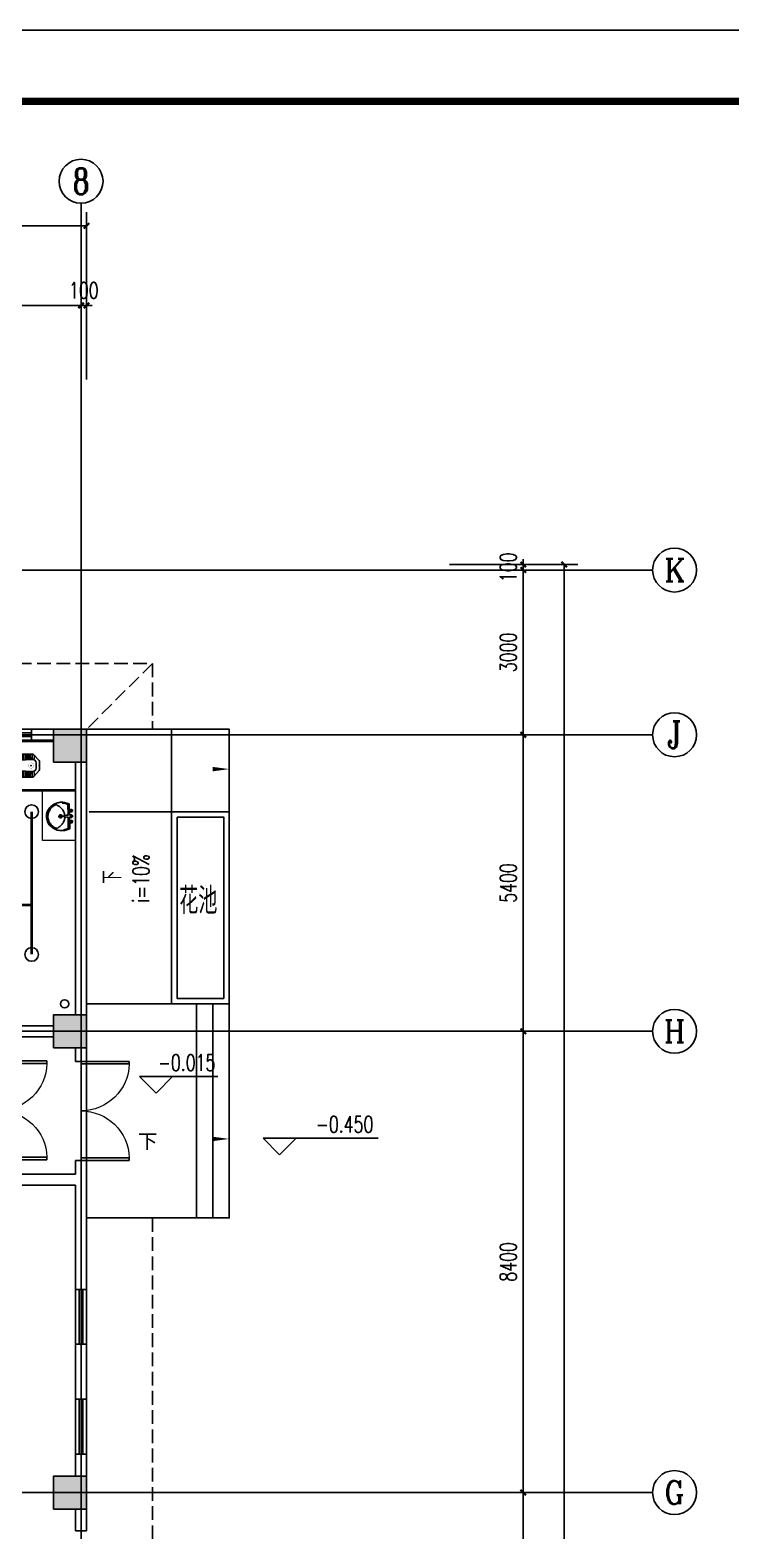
# Model space of a CAD drawing. Extents: x 817814 to 953178, y -139555 to 106956.
# Drawn here: x 915563 to 928333, y -89671 to -62335 of the extents above; entities that cross this region are included whole.
import ezdxf
from ezdxf.enums import TextEntityAlignment as Align

# ---------------------------------------------------------------- set-up
doc = ezdxf.new("R2010")
doc.units = 0
doc.header["$LTSCALE"] = 1000
doc.header["$MEASUREMENT"] = 0
doc.linetypes.add('__DASH', pattern=[0.35, 0.25, -0.1])
doc.layers.add('15101', color=5, linetype='Continuous', lineweight=18)
doc.layers.add('E3-家具', color=8, linetype='Continuous', lineweight=5)
for name, color, linetype in [('A-ANNO-IDEN', 3, 'Continuous'), ('A-ANNO-TXT', 7, 'Continuous'), ('A-Roof-Drng', 8, 'Continuous'), ('AXIS', 3, 'Continuous'), ('AXIS_TEXT', 7, 'Continuous'), ('BTTK', 7, 'Continuous'), ('COLUMN', 2, 'Continuous'), ('DIM_ELEV', 3, 'Continuous'), ('DIM_SYMB', 3, 'Continuous'), ('DOTE', 8, 'Continuous'), ('E2-楼梯、坡道', 5, 'Continuous'), ('HJ(环境-单体)', 135, 'Continuous'), ('P-SPRN-NAZL', 3, 'Continuous'), ('P-SPRN-PIPE', 6, 'Continuous'), ('PUB_DIM', 3, 'Continuous'), ('PUB_HATCH', 8, 'Continuous'), ('PUB_TEXT', 7, 'Continuous'), ('PUB_TITLE', 4, 'Continuous'), ('WALL', 2, 'Continuous'), ('WINDOW', 4, 'Continuous'), ('家具', 8, 'Continuous'), ('散水', 151, '__DASH')]:
    doc.layers.add(name, color=color, linetype=linetype)
doc.layers.add('建筑底图', color=6, linetype='Continuous', plot=False)
doc.styles.add('_TCH_AXIS', font='COMPLEX', dxfattribs={"bigfont": 'GBCBIG'})
doc.styles.add('_TCH_DIM', font='SIMPLEX', dxfattribs={"bigfont": 'GBCBIG'})
doc.styles.add('_TCH_DIM_T3', font='SIMPLEX', dxfattribs={"width": 0.705882, "bigfont": 'GBCBIG'})
doc.styles.add('COMPLEX', font='COMPLEX')
doc.styles.add('HZ(TK)', font='geniso.shx', dxfattribs={"width": 0.9, "bigfont": 'hztxt.shx'})
doc.styles.get("Standard").update_dxf_attribs({"font": 'GBENOR', "bigfont": 'GBCBIG'})
doc.styles.add('黑体', font='')
doc.styles.get('黑体').set_extended_font_data('SimHei')
doc.dimstyles.new('_TCH_ARCH&&100', dxfattribs={"dimtxt": 297.5, "dimasz": 100, "dimexe": 250, "dimexo": 300, "dimgap": 126.25, "dimtad": 1, "dimdec": 0, "dimzin": 0, "dimdsep": 46, "dimtxsty": '_TCH_DIM_T3', "dimblk": 'ARCHTICK', "dimcen": 0.09, "dimclrt": 7, "dimazin": 2, "dimtfac": 1, "dimtdec": 0, "dimtix": 1, "dimtmove": 2, "dimatfit": 3, "dimfxl": 100, "dimtolj": 1, "dimtzin": 0, "dimarcsym": 0})

# ---------------------------------------------------------------- blocks, each defined once
blk = doc.blocks.new('$DorLib2D$00000228')
at = {"color": 0}
blk.add_line((0.5, 0), (0, 0.866), dxfattribs=at)
blk.add_arc((0.5, 0), 1, 120, 180, dxfattribs=at)
blk = doc.blocks.new('$lvtry$00000204')
at = {"color": 0}
for p, q in [((-109, -134, 0), (-210, -128, 0)), ((-107, -166, 0), (-210, -166, 0)), ((-106, -197, 0), (-210, -197, 0)), ((-104, -227, 0), (-210, -227, 0)), ((-103, -258, 0), (-210, -258, 0)), ((-106, -103, 0), (-182, -88, 0)), ((-109, -124, 0), (-97, -382, 0)), ((48, -60, 0), (-48, -60, 0)), ((97, -382, 0), (109, -124, 0)), ((103, -258, 0), (210, -258, 0)), ((104, -227, 0), (210, -227, 0)), ((106, -103, 0), (182, -88, 0)), ((106, -197, 0), (210, -197, 0)), ((107, -166, 0), (210, -166, 0)), ((109, -134, 0), (210, -128, 0)), ((-101, -289, 0), (-210, -289, 0)), ((-100, -320, 0), (-210, -320, 0)), ((-191, -354, 0), (-99, -345, 0)), ((-4, -470, 0), (4, -470, 0)), ((191, -354, 0), (99, -345, 0)), ((100, -320, 0), (210, -320, 0)), ((101, -289, 0), (210, -289, 0))]:
    blk.add_line(p, q, dxfattribs=at)
at = {"color": 0, "elevation": 0}
blk.add_lwpolyline([(184, -360, -0.046574), (191, -354, 0.248797), (210, -318), (210, -128, 0.218491), (198, -101), (90, -9, 0.179479), (67, 0), (-67, 0, 0.179479), (-90, -9), (-198, -101, 0.218491), (-210, -128), (-210, -318, 0.248797), (-191, -354, -0.046574), (-184, -360, -0.139709), (-135, -448, 0.12003), (-120, -477, 0.218108), (-4, -530), (4, -530, 0.218108), (120, -477, 0.12003), (135, -448, -0.139709)], format="xyb", close=True, dxfattribs=at)
at = {"color": 0, "const_width": 3, "elevation": 0}
blk.add_lwpolyline([(49, -153, 1), (-49, -153, 1)], format="xyb", close=True, dxfattribs=at)
at = {"color": 0}
for centre, radius, start, end in [((-48, -121, 0), 61, 90, 182.693), ((48, -121, 0), 61, 357.307, 90), ((-4, -377, 0), 92.8, 182.693, 270), ((4, -377, 0), 92.8, 270, 357.307)]:
    blk.add_arc(centre, radius, start, end, dxfattribs=at)
for p in [(0, 0), (0, -153, 0)]:
    blk.add_point(p, dxfattribs=at)
blk = doc.blocks.new('a es')
at = {"layer": '家具'}
for p, q in [((133985, -20934), (133985, -21094)), ((135195, -20934), (133985, -20934)), ((134005, -21094), (134005, -20954)), ((135195, -20954), (134005, -20954)), ((135195, -20954), (135195, -20934)), ((133985, -21094), (134005, -21094)), ((133985, -21694), (133985, -21094)), ((134005, -21694), (133985, -21694)), ((133985, -21694), (133985, -21854)), ((135195, -21854), (133985, -21854)), ((134005, -21834), (134005, -21694)), ((135195, -21834), (134005, -21834)), ((135195, -21854), (135195, -21834))]:
    blk.add_line(p, q, dxfattribs=at)
at = {"layer": '家具', "xscale": 600, "yscale": 600, "zscale": 20, "rotation": 90}
blk.add_blockref('$DorLib2D$00000228', (133995, -21394), dxfattribs=at)
at = {"layer": '家具', "yscale": -1, "rotation": 90}
blk.add_blockref('$lvtry$00000204', (134938, -21394, 0), dxfattribs=at)
blk = doc.blocks.new('zhuzi')
at = {"layer": '15101'}
h = blk.add_hatch(color=256, dxfattribs=at)
h.dxf.hatch_style = 1
h.paths.add_polyline_path([(50957, 5262), (51657, 5262), (51657, 5962), (50957, 5962)])
h.paths.add_polyline_path([(42757, 5162), (43557, 5162), (43557, 5962), (42757, 5962)])
h.paths.add_polyline_path([(34407, 5262), (35107, 5262), (35107, 5962), (34407, 5962)])
h.paths.add_polyline_path([(26007, 5262), (26707, 5262), (26707, 5962), (26007, 5962)])
h.paths.add_polyline_path([(17857, 5162), (18657, 5162), (18657, 5962), (17857, 5962)])
h.paths.add_polyline_path([(59457, 2362), (60057, 2362), (60057, 2962), (59457, 2962)])
h.paths.add_polyline_path([(51057, 2362), (51657, 2362), (51657, 2962), (51057, 2962)])
h.paths.add_polyline_path([(17857, 2362), (18457, 2362), (18457, 2962), (17857, 2962)])
h.paths.add_polyline_path([(9457, 2362), (10057, 2362), (10057, 2962), (9457, 2962)])
h.paths.add_polyline_path([(59457, -2838), (60057, -2838), (60057, -2238), (59457, -2238)])
h.paths.add_polyline_path([(50957, -2888), (51657, -2888), (51657, -2188), (50957, -2188)])
h.paths.add_polyline_path([(42757, -2938), (43557, -2938), (43557, -2138), (42757, -2138)])
h.paths.add_polyline_path([(17857, -2938), (18657, -2938), (18657, -2138), (17857, -2138)])
h.paths.add_polyline_path([(9457, -2838), (10057, -2838), (10057, -2238), (9457, -2238)])
h.paths.add_polyline_path([(59457, -11238), (60057, -11238), (60057, -10638), (59457, -10638)])
h.paths.add_polyline_path([(50957, -11288), (51657, -11288), (51657, -10588), (50957, -10588)])
h.paths.add_polyline_path([(42757, -11338), (43557, -11338), (43557, -10538), (42757, -10538)])
h.paths.add_polyline_path([(17857, -11338), (18657, -11338), (18657, -10538), (17857, -10538)])
h.paths.add_polyline_path([(9457, -11238), (10057, -11238), (10057, -10638), (9457, -10638)])
h.paths.add_polyline_path([(5257, -11238), (5857, -11238), (5857, -10638), (5257, -10638)])
h.paths.add_polyline_path([(59457, -19638), (60057, -19638), (60057, -19038), (59457, -19038)])
h.paths.add_polyline_path([(50957, -19688), (51657, -19688), (51657, -18988), (50957, -18988)])
h.paths.add_polyline_path([(42757, -19738), (43557, -19738), (43557, -18938), (42757, -18938)])
h.paths.add_polyline_path([(17857, -19738), (18657, -19738), (18657, -18938), (17857, -18938)])
h.paths.add_polyline_path([(9457, -19638), (10057, -19638), (10057, -19038), (9457, -19038)])
h.paths.add_polyline_path([(5257, -19638), (5857, -19638), (5857, -19038), (5257, -19038)])
h.paths.add_polyline_path([(59457, -28038), (60057, -28038), (60057, -27438), (59457, -27438)])
h.paths.add_polyline_path([(50957, -28088), (51657, -28088), (51657, -27388), (50957, -27388)])
h.paths.add_polyline_path([(42757, -28138), (43557, -28138), (43557, -27338), (42757, -27338)])
h.paths.add_polyline_path([(17857, -28138), (18657, -28138), (18657, -27338), (17857, -27338)])
h.paths.add_polyline_path([(9457, -28038), (10057, -28038), (10057, -27438), (9457, -27438)])
h.paths.add_polyline_path([(5257, -28038), (5857, -28038), (5857, -27438), (5257, -27438)])
h.paths.add_polyline_path([(59457, -36438), (60057, -36438), (60057, -35838), (59457, -35838)])
h.paths.add_polyline_path([(50957, -36488), (51657, -36488), (51657, -35788), (50957, -35788)])
h.paths.add_polyline_path([(42757, -36538), (43557, -36538), (43557, -35738), (42757, -35738)])
h.paths.add_polyline_path([(17857, -36538), (18657, -36538), (18657, -35738), (17857, -35738)])
h.paths.add_polyline_path([(9457, -36438), (10057, -36438), (10057, -35838), (9457, -35838)])
h.paths.add_polyline_path([(5257, -36438), (5857, -36438), (5857, -35838), (5257, -35838)])
h.paths.add_polyline_path([(59457, -44838), (60057, -44838), (60057, -44238), (59457, -44238)])
h.paths.add_polyline_path([(50957, -44888), (51657, -44888), (51657, -44188), (50957, -44188)])
h.paths.add_polyline_path([(42757, -44938), (43557, -44938), (43557, -44138), (42757, -44138)])
h.paths.add_polyline_path([(17857, -44938), (18657, -44938), (18657, -44138), (17857, -44138)])
h.paths.add_polyline_path([(9457, -44838), (10057, -44838), (10057, -44238), (9457, -44238)])
h.paths.add_polyline_path([(59457, -50038), (60057, -50038), (60057, -49438), (59457, -49438)])
h.paths.add_polyline_path([(51057, -50038), (51657, -50038), (51657, -49438), (51057, -49438)])
h.paths.add_polyline_path([(17857, -50038), (18457, -50038), (18457, -49438), (17857, -49438)])
h.paths.add_polyline_path([(9457, -50038), (10057, -50038), (10057, -49438), (9457, -49438)])
h.paths.add_polyline_path([(50957, -53038), (51657, -53038), (51657, -52338), (50957, -52338)])
h.paths.add_polyline_path([(42757, -53038), (43557, -53038), (43557, -52238), (42757, -52238)])
h.paths.add_polyline_path([(34407, -53038), (35107, -53038), (35107, -52338), (34407, -52338)])
h.paths.add_polyline_path([(26007, -53038), (26707, -53038), (26707, -52338), (26007, -52338)])
h.paths.add_polyline_path([(17857, -53038), (18657, -53038), (18657, -52238), (17857, -52238)])
at = {"layer": '15101', "linetype": 'Continuous'}
for points in [[(59457, 2362), (60057, 2362), (60057, 2962), (59457, 2962)], [(59457, -2838), (60057, -2838), (60057, -2238), (59457, -2238)], [(59457, -11238), (60057, -11238), (60057, -10638), (59457, -10638)]]:
    blk.add_lwpolyline(points, close=True, dxfattribs=at)
blk = doc.blocks.new('_ArchTick')
at = {"color": 0, "linetype": 'ByBlock', "const_width": 0.4}
blk.add_lwpolyline([(-0.5, -0.5), (0.5, 0.5)], dxfattribs=at)
blk = doc.blocks.new('*D238')
at = {"layer": 'Defpoints', "color": 0, "transparency": 16777216}
for p in [(579033, 113938), (581423, 113938), (579033, 54938)]:
    blk.add_point(p, dxfattribs=at)
at = {"layer": 'PUB_DIM', "color": 0, "lineweight": -2, "transparency": 16777216}
for p, q in [((579333, 113938), (581673, 113938)), ((581423, 54938), (581423, 113938)), ((579333, 54938), (581673, 54938))]:
    blk.add_line(p, q, dxfattribs=at)
at = {"layer": 'PUB_DIM', "color": 0, "lineweight": -2, "transparency": 16777216, "xscale": 100, "yscale": 100, "zscale": 100}
for p, rotation in [((581423, 113938), 90), ((581423, 54938), 270)]:
    blk.add_blockref('_ArchTick', p, dxfattribs=dict(at, rotation=rotation))
at = {"layer": 'PUB_DIM', "color": 7, "transparency": 16777216, "insert": (581148, 84438), "char_height": 297.5, "attachment_point": 5, "rotation": 90, "style": '_TCH_DIM_T3'}
blk.add_mtext('\\A1;59000', dxfattribs=at)
blk = doc.blocks.new('*D240')
at = {"layer": 'Defpoints', "color": 0, "transparency": 16777216}
for p in [(572721, 120106), (517921, 117911), (572721, 117911)]:
    blk.add_point(p, dxfattribs=at)
at = {"layer": 'PUB_DIM', "color": 0, "lineweight": -2, "transparency": 16777216}
for p, q in [((517921, 118211), (517921, 120356)), ((572721, 118211), (572721, 120356)), ((517921, 120106), (572721, 120106))]:
    blk.add_line(p, q, dxfattribs=at)
at = {"layer": 'PUB_DIM', "color": 0, "lineweight": -2, "transparency": 16777216, "xscale": 100, "yscale": 100, "zscale": 100, "rotation": 180}
blk.add_blockref('_ArchTick', (517921, 120106), dxfattribs=at)
at = {"layer": 'PUB_DIM', "color": 0, "lineweight": -2, "transparency": 16777216, "xscale": 100, "yscale": 100, "zscale": 100}
blk.add_blockref('_ArchTick', (572721, 120106), dxfattribs=at)
at = {"layer": 'PUB_DIM', "color": 7, "transparency": 16777216, "insert": (545321, 120381), "char_height": 297.5, "attachment_point": 5, "style": '_TCH_DIM_T3'}
blk.add_mtext('\\A1;54800', dxfattribs=at)
blk = doc.blocks.new('*D248')
at = {"layer": 'Defpoints', "color": 0, "transparency": 16777216}
for p in [(579033, 97038), (580677, 97038), (579033, 88638)]:
    blk.add_point(p, dxfattribs=at)
at = {"layer": 'PUB_DIM', "color": 0, "lineweight": -2, "transparency": 16777216}
for p, q in [((579333, 97038), (580927, 97038)), ((580677, 88638), (580677, 97038)), ((579333, 88638), (580927, 88638))]:
    blk.add_line(p, q, dxfattribs=at)
at = {"layer": 'PUB_DIM', "color": 0, "lineweight": -2, "transparency": 16777216, "xscale": 100, "yscale": 100, "zscale": 100}
for p, rotation in [((580677, 97038), 90), ((580677, 88638), 270)]:
    blk.add_blockref('_ArchTick', p, dxfattribs=dict(at, rotation=rotation))
at = {"layer": 'PUB_DIM', "color": 7, "transparency": 16777216, "insert": (580402, 92838), "char_height": 297.5, "attachment_point": 5, "rotation": 90, "style": '_TCH_DIM_T3'}
blk.add_mtext('\\A1;8400', dxfattribs=at)
blk = doc.blocks.new('*D249')
at = {"layer": 'Defpoints', "color": 0, "transparency": 16777216}
for p in [(579033, 105438), (580677, 105438), (579033, 97038)]:
    blk.add_point(p, dxfattribs=at)
at = {"layer": 'PUB_DIM', "color": 0, "lineweight": -2, "transparency": 16777216}
for p, q in [((579333, 105438), (580927, 105438)), ((580677, 97038), (580677, 105438)), ((579333, 97038), (580927, 97038))]:
    blk.add_line(p, q, dxfattribs=at)
at = {"layer": 'PUB_DIM', "color": 0, "lineweight": -2, "transparency": 16777216, "xscale": 100, "yscale": 100, "zscale": 100}
for p, rotation in [((580677, 105438), 90), ((580677, 97038), 270)]:
    blk.add_blockref('_ArchTick', p, dxfattribs=dict(at, rotation=rotation))
at = {"layer": 'PUB_DIM', "color": 7, "transparency": 16777216, "insert": (580402, 101238), "char_height": 297.5, "attachment_point": 5, "rotation": 90, "style": '_TCH_DIM_T3'}
blk.add_mtext('\\A1;8400', dxfattribs=at)
blk = doc.blocks.new('*D250')
at = {"layer": 'Defpoints', "color": 0, "transparency": 16777216}
for p in [(579033, 110838), (580677, 110838), (579033, 105438)]:
    blk.add_point(p, dxfattribs=at)
at = {"layer": 'PUB_DIM', "color": 0, "lineweight": -2, "transparency": 16777216}
for p, q in [((579333, 110838), (580927, 110838)), ((580677, 105438), (580677, 110838)), ((579333, 105438), (580927, 105438))]:
    blk.add_line(p, q, dxfattribs=at)
at = {"layer": 'PUB_DIM', "color": 0, "lineweight": -2, "transparency": 16777216, "xscale": 100, "yscale": 100, "zscale": 100}
for p, rotation in [((580677, 110838), 90), ((580677, 105438), 270)]:
    blk.add_blockref('_ArchTick', p, dxfattribs=dict(at, rotation=rotation))
at = {"layer": 'PUB_DIM', "color": 7, "transparency": 16777216, "insert": (580402, 108138), "char_height": 297.5, "attachment_point": 5, "rotation": 90, "style": '_TCH_DIM_T3'}
blk.add_mtext('\\A1;5400', dxfattribs=at)
blk = doc.blocks.new('*D251')
at = {"layer": 'Defpoints', "color": 0, "transparency": 16777216}
for p in [(579033, 113838), (580677, 113838), (579033, 110838)]:
    blk.add_point(p, dxfattribs=at)
at = {"layer": 'PUB_DIM', "color": 0, "lineweight": -2, "transparency": 16777216}
for p, q in [((579333, 113838), (580927, 113838)), ((580677, 110838), (580677, 113838)), ((579333, 110838), (580927, 110838))]:
    blk.add_line(p, q, dxfattribs=at)
at = {"layer": 'PUB_DIM', "color": 0, "lineweight": -2, "transparency": 16777216, "xscale": 100, "yscale": 100, "zscale": 100}
for p, rotation in [((580677, 113838), 90), ((580677, 110838), 270)]:
    blk.add_blockref('_ArchTick', p, dxfattribs=dict(at, rotation=rotation))
at = {"layer": 'PUB_DIM', "color": 7, "transparency": 16777216, "insert": (580402, 112338), "char_height": 297.5, "attachment_point": 5, "rotation": 90, "style": '_TCH_DIM_T3'}
blk.add_mtext('\\A1;3000', dxfattribs=at)
blk = doc.blocks.new('*D252')
at = {"layer": 'Defpoints', "color": 0, "transparency": 16777216}
for p in [(579033, 113938), (579033, 113838), (580677, 113938)]:
    blk.add_point(p, dxfattribs=at)
at = {"layer": 'PUB_DIM', "color": 0, "lineweight": -2, "transparency": 16777216}
for p, q in [((580677, 113938), (580677, 114038)), ((579333, 113938), (580927, 113938)), ((579333, 113838), (580927, 113838)), ((580677, 113838), (580677, 113938)), ((580677, 113838), (580677, 113738))]:
    blk.add_line(p, q, dxfattribs=at)
at = {"layer": 'PUB_DIM', "color": 0, "lineweight": -2, "transparency": 16777216, "xscale": 100, "yscale": 100, "zscale": 100}
for p, rotation in [((580677, 113938), 270), ((580677, 113838), 90)]:
    blk.add_blockref('_ArchTick', p, dxfattribs=dict(at, rotation=rotation))
at = {"layer": 'PUB_DIM', "color": 7, "transparency": 16777216, "insert": (580402, 113888), "char_height": 297.5, "attachment_point": 5, "rotation": 90, "style": '_TCH_DIM_T3'}
blk.add_mtext('\\A1;100', dxfattribs=at)
blk = doc.blocks.new('*D260')
at = {"layer": 'Defpoints', "color": 0, "transparency": 16777216}
for p in [(572621, 118656), (564221, 117011), (572621, 117011)]:
    blk.add_point(p, dxfattribs=at)
at = {"layer": 'PUB_DIM', "color": 0, "lineweight": -2, "transparency": 16777216}
for p, q in [((564221, 117311), (564221, 118906)), ((564221, 118656), (572621, 118656)), ((572621, 117311), (572621, 118906))]:
    blk.add_line(p, q, dxfattribs=at)
at = {"layer": 'PUB_DIM', "color": 0, "lineweight": -2, "transparency": 16777216, "xscale": 100, "yscale": 100, "zscale": 100, "rotation": 180}
blk.add_blockref('_ArchTick', (564221, 118656), dxfattribs=at)
at = {"layer": 'PUB_DIM', "color": 0, "lineweight": -2, "transparency": 16777216, "xscale": 100, "yscale": 100, "zscale": 100}
blk.add_blockref('_ArchTick', (572621, 118656), dxfattribs=at)
at = {"layer": 'PUB_DIM', "color": 7, "transparency": 16777216, "insert": (568421, 118931), "char_height": 297.5, "attachment_point": 5, "style": '_TCH_DIM_T3'}
blk.add_mtext('\\A1;8400', dxfattribs=at)
blk = doc.blocks.new('*D261')
at = {"layer": 'Defpoints', "color": 0, "transparency": 16777216}
for p in [(572721, 118656), (572621, 117011), (572721, 117011)]:
    blk.add_point(p, dxfattribs=at)
at = {"layer": 'PUB_DIM', "color": 0, "lineweight": -2, "transparency": 16777216}
for p, q in [((572621, 118656), (572521, 118656)), ((572621, 117311), (572621, 118906)), ((572621, 118656), (572721, 118656)), ((572721, 117311), (572721, 118906)), ((572721, 118656), (572821, 118656))]:
    blk.add_line(p, q, dxfattribs=at)
at = {"layer": 'PUB_DIM', "color": 0, "lineweight": -2, "transparency": 16777216, "xscale": 100, "yscale": 100, "zscale": 100}
blk.add_blockref('_ArchTick', (572621, 118656), dxfattribs=at)
at = {"layer": 'PUB_DIM', "color": 0, "lineweight": -2, "transparency": 16777216, "xscale": 100, "yscale": 100, "zscale": 100, "rotation": 180}
blk.add_blockref('_ArchTick', (572721, 118656), dxfattribs=at)
at = {"layer": 'PUB_DIM', "color": 7, "transparency": 16777216, "insert": (572671, 118931), "char_height": 297.5, "attachment_point": 5, "style": '_TCH_DIM_T3'}
blk.add_mtext('\\A1;100', dxfattribs=at)
blk = doc.blocks.new('$TCHSYS$WIN2D')
for p, q in [((-0.5, 0.5), (0.5, 0.5)), ((-0.5, 0.5), (-0.5, -0.5)), ((0.5, 0.5), (0.5, -0.5)), ((0.5, 0.167), (-0.5, 0.167)), ((0.5, -0.167), (-0.5, -0.167)), ((-0.5, -0.5), (0.5, -0.5))]:
    blk.add_line(p, q)
blk = doc.blocks.new('_FZH')
blk.add_lwpolyline([(-0.5, -0.5), (0.5, -0.5), (0.5, 0.5), (-0.5, 0.5)], close=True)
at = {"layer": 'PUB_HATCH'}
blk.add_solid([(-0.5, -0.5), (0.5, -0.5), (-0.5, 0.5), (0.5, 0.5)], dxfattribs=at)
blk = doc.blocks.new('$DorLib2D$00000002')
for p, q in [((-0.5, 0), (-0.5, 0.4875)), ((-0.475, 0.4875), (-0.5, 0.4875)), ((-0.475, 0), (-0.475, 0.4875)), ((0.475, 0), (0.475, 0.4875)), ((0.475, 0.4875), (0.5, 0.4875)), ((0.5, 0), (0.5, 0.4875)), ((-0.5, 0), (-0.475, 0)), ((0.5, 0), (0.475, 0))]:
    blk.add_line(p, q)
at = {"lineweight": 13}
for centre, start, end in [((-0.4875, 0), 0, 88.53072), ((0.4875, 0), 91.46928, 180)]:
    blk.add_arc(centre, 0.4875, start, end, dxfattribs=at)
blk = doc.blocks.new('_AXISO')
blk.add_circle((0, 0), 0.5)
at = {"layer": 'AXIS_TEXT', "style": 'COMPLEX', "width": 1.041667}
blk.add_attdef('A', text='', height=0.56, dxfattribs=at).set_placement((-0.25, -0.28), (0.25, -0.28), align=Align.FIT)
blk = doc.blocks.new('$lvtry$00000192')
for p, q in [((-108, -66, 0), (-109, 3, 0)), ((111, -66, 0), (110, 4, 0)), ((-256, -140, 0), (-264, -185, 0)), ((-264, -185, 0), (-264, -190, 0)), ((-256, -140, 0), (-246, -114, 0)), ((-236, -86, 0), (-246, -114, 0)), ((-234, -86, 0), (-26, -86, 0)), ((-143, -32, 0), (-74, -31, 0)), ((-42, -220, 0), (44, -219, 0)), ((-29, -62, 0), (-28, -68, 0)), ((-28, -68, 0), (-17, -160, 0)), ((-23, -21, 0), (-17, -160, 0)), ((-22, -40, 0), (1, -40, 0)), ((-17, -151, 0), (-1, -151, 0)), ((-17, -160, 0), (-1, -160, 0)), ((16, -151, 0), (-1, -151, 0)), ((15, -161, 0), (-1, -160, 0)), ((1, -263, 0), (0, -177, 0)), ((23, -40, 0), (1, -40, 0)), ((25, -22, 0), (15, -161, 0)), ((30, -62, 0), (15, -161, 0)), ((26, -86, 0), (244, -86, 0)), ((76, -31, 0), (145, -31, 0)), ((244, -86, 0), (272, -164, 0)), ((244, -86, 0), (264, -140, 0))]:
    blk.add_line(p, q)
at = {"elevation": 0}
blk.add_lwpolyline([(-29, -62), (-249, -62), (-276, -148, 0.044851), (-281, -206, 0.06689), (-276, -244, 0.023023), (-257, -305, 0.044853), (-243, -334, 0.043799), (-214, -374, 0.044001), (-179, -408, 0.042834), (-139, -435, 0.043018), (-94, -456, 0.042273), (-46, -468, 0.042347), (3, -472, 0.04234), (52, -468, 0.042268), (100, -456, 0.043003), (145, -436, 0.042821), (186, -409, 0.043985), (221, -375, 0.043782), (250, -335, 0.044843), (274, -286, 0.059205), (284, -246, 0.030672), (287, -189, 0.04375), (284, -150), (284, -150), (284, -148), (256, -62), (30, -62), (30, -59), (25, -22), (1, -21), (-23, -21), (-29, -58)], format="xyb", close=True, dxfattribs=at)
for centre, radius in [((-108, -32, 0), 23.8), ((-108, -32, 0), 14.2), ((1, -220, 0), 28.5), ((1, -220, 0), 19), ((110, -31, 0), 23.8), ((110, -31, 0), 14.2)]:
    blk.add_circle(centre, radius)
for centre, radius, start, end in [((7, -422, 0), 271, 137.4608, 149.5466), ((186, -586, 0), 514, 131.4907, 137.4608), ((-23, -350, 0), 199, 122.0285, 131.4907), ((-5, -378, 0), 232, 111.757, 122.0285), ((8, -413, 0), 269, 102.1867, 111.757), ((-38, -199, 0), 51, 92.3066, 102.1867), ((-31, -377, 0), 229, 87.3151, 92.3066), ((0, -10, 0), 6.83, 79.8328, 278.7823), ((2, -10, 0), 6.83, 259.8328, 98.7823), ((42, -362, 0), 216, 92.3066, 95.9177), ((35, -183, 0), 37.4, 84.4115, 92.3066), ((19, -341, 0), 196, 72.8891, 84.4115), ((-5, -420, 0), 279, 63.1741, 72.8891), ((42, -328, 0), 175, 53.2408, 63.1741), ((-199, -650, 0), 577, 47.667, 53.2408), ((6, -425, 0), 273, 33.1938, 47.667), ((-208, -295, 0), 22, 149.5466, 185.8883), ((-197, -294, 0), 33.4, 185.8883, 200.4186), ((-121, -266, 0), 114, 200.4186, 208.9861), ((-48, -226, 0), 198, 208.9861, 220.7228), ((9, -177, 0), 272, 220.7228, 230.792), ((2, -185, 0), 262, 230.792, 240.6116), ((2, -186, 0), 261, 240.6116, 250.459), ((4, -179, 0), 268, 250.459, 260.1468), ((4, -180, 0), 267, 260.1468, 269.8461), ((4, -180, 0), 267, 269.8461, 279.544), ((4, -179, 0), 268, 279.544, 289.2308), ((6, -186, 0), 261, 289.2308, 299.0751), ((5, -185, 0), 262, 299.0751, 308.8916), ((6, -186, 0), 261, 308.8916, 318.9572), ((31, -208, 0), 228, 318.9572, 329.6928), ((131, -266, 0), 112, 329.6928, 339.2553), ((211, -291, 0), 27.9, 352.9103, 33.1938), ((189, -288, 0), 49.9, 339.2553, 352.9103)]:
    blk.add_arc(centre, radius, start, end)
for p in [(1, -40, 0), (1, -220, 0)]:
    blk.add_point(p)
blk = doc.blocks.new('vhtemplate_2019年新竖式图框_A1')
at = {"layer": 'PUB_TITLE', "color": 7}
blk.add_lwpolyline([(0, 594), (841, 594), (841, 0), (0, 0)], close=True, dxfattribs=at)
at = {"layer": 'PUB_TITLE', "const_width": 1}
blk.add_lwpolyline([(25, 10), (831, 10), (831, 584), (25, 584)], close=True, dxfattribs=at)
at = {"layer": 'BTTK', "color": 4, "style": 'HZ(TK)', "width": 0.9}
for tag, p in [('合作单位_001', (795.83, 509.44)), ('建设单位_001', (795.85, 207.44)), ('工程名称_001', (795.62, 174.44)), ('子项名称_001', (805.71, 157.94)), ('图纸名称_001', (795.45, 138.94))]:
    blk.add_attdef(tag, p, '', height=3.5, dxfattribs=at)
for tag, p in [('注册证书号', (808.5, 279)), ('注册印章号', (808.5, 271)), ('设计号', (806, 193)), ('图别', (789.75, 34)), ('图号', (822.25, 34)), ('版本号', (789.75, 26)), ('日期', (822.25, 26))]:
    blk.add_attdef(tag, text='', height=3.5, dxfattribs=at).set_placement(p, align=Align.MIDDLE)
blk = doc.blocks.new('$TwtSys$00000125')
blk.add_circle((0, 0, 0), 1)
blk = doc.blocks.new('xdzcdxcvf')
at = {"layer": 'A-ANNO-IDEN'}
blk.add_lwpolyline([(574089.2, 103477.7, 0, 0, 0), (575321.4, 103477.7, 0, 80, 0), (575021.4, 103477.7, 0, 0, 0)], format="xyseb", dxfattribs=at)
at = {"layer": 'A-Roof-Drng'}
blk.add_circle((572321.4, 105937.7), 75, dxfattribs=at)
at = {"layer": 'AXIS'}
for p, q in [((572621.4, 117010.8), (572621.4, 120519.2)), ((579032.5, 113837.7), (583032.5, 113837.7)), ((579032.5, 110837.7), (583032.5, 110837.7)), ((579032.5, 105437.7), (583032.5, 105437.7)), ((579032.5, 97037.7), (583032.5, 97037.7))]:
    blk.add_line(p, q, dxfattribs=at)
at = {"layer": 'DIM_ELEV'}
for p, q in [((573988.2, 104313.5), (573688.2, 104613.5)), ((573688.2, 104613.5), (575114.3, 104613.5)), ((573988.2, 104313.5), (574288.2, 104613.5)), ((576236.8, 103189.8), (575936.8, 103489.8)), ((575936.8, 103489.8), (578031.2, 103489.8)), ((576236.8, 103189.8), (576536.8, 103489.8))]:
    blk.add_line(p, q, dxfattribs=at)
at = {"layer": 'DIM_SYMB'}
blk.add_lwpolyline([(573458.8, 106226.3, 0, 0, 0), (573458.8, 110212.7, 0, 0, 0), (575321.4, 110212.7, 0, 80, 0), (575021.4, 110212.7, 0, 0, 0)], format="xyseb", dxfattribs=at)
at = {"layer": 'DOTE'}
for p, q in [((572621.4, 52467.1), (572621.4, 117010.8)), ((512626.4, 113837.7), (579032.5, 113837.7)), ((512626.4, 110837.7), (579032.5, 110837.7)), ((512626.4, 105437.7), (579032.5, 105437.7)), ((512626.4, 97037.7), (579032.5, 97037.7))]:
    blk.add_line(p, q, dxfattribs=at)
at = {"layer": 'E2-楼梯、坡道'}
for points in [[(572721.4, 105937.7), (572721.5, 110937.6), (575321.5, 110937.6), (575321.4, 109437.7)], [(574271.4, 109437.7), (574271.4, 110937.7)], [(574271.4, 109437.7), (572771.4, 109437.7)], [(574271.4, 105937.7), (574271.4, 109437.7), (575321.4, 109437.7), (575321.4, 105937.7)]]:
    blk.add_lwpolyline(points, dxfattribs=at)
for points in [[(572721.4, 102037.7), (574721.4, 102037.7), (574721.4, 105937.7), (572721.4, 105937.7)], [(574721.4, 102037.7), (575021.4, 102037.7), (575021.4, 105937.7), (574721.4, 105937.7)], [(575021.4, 102037.7), (575321.4, 102037.7), (575321.4, 105937.7), (575021.4, 105937.7)]]:
    blk.add_lwpolyline(points, close=True, dxfattribs=at)
at = {"layer": 'E3-家具'}
blk.add_lwpolyline([(571916.4, 109817.7), (572521.4, 109817.7), (572521.4, 108913.4), (571916.4, 108913.4)], close=True, dxfattribs=at)
at = {"layer": 'HJ(环境-单体)', "linetype": 'Continuous'}
for points in [[(574271.4, 109437.7), (575321.4, 109437.7), (575321.4, 105937.7), (574271.4, 105937.7)], [(574371.4, 109337.7), (575221.4, 109337.7), (575221.4, 106037.7), (574371.4, 106037.7)]]:
    blk.add_lwpolyline(points, close=True, dxfattribs=at)
at = {"layer": 'WALL'}
for p, q in [((572121.4, 110937.7), (571721.4, 110937.7)), ((571721.4, 110937.7), (571721.4, 110737.7)), ((571721.4, 110737.7), (572121.4, 110737.7)), ((572521.4, 105737.7), (572521.4, 110337.7)), ((572721.4, 105737.7), (572721.4, 110337.7)), ((571121.4, 105537.7), (572121.4, 105537.7)), ((571121.4, 105337.7), (572121.4, 105337.7)), ((572521.4, 105137.7), (572521.4, 104887.7)), ((572721.4, 104887.7), (572721.4, 105137.7)), ((572521.4, 104887.7), (572721.4, 104887.7)), ((572721.4, 103087.7), (572521.4, 103087.7)), ((572521.4, 103087.7), (572521.4, 102837.7)), ((572721.4, 102737.7), (572721.4, 103087.7)), ((571121.4, 102837.7), (572521.4, 102837.7)), ((571121.4, 102637.7), (572521.4, 102637.7)), ((572521.4, 102637.7), (572521.4, 100737.7)), ((572721.4, 100737.7), (572721.4, 102737.7)), ((572521.4, 100737.7), (572721.4, 100737.7)), ((572721.4, 99737.7), (572521.4, 99737.7)), ((572521.4, 99737.7), (572521.4, 98737.7)), ((572721.4, 98737.7), (572721.4, 99737.7)), ((572521.4, 98737.7), (572721.4, 98737.7)), ((572721.4, 97737.7), (572521.4, 97737.7)), ((572521.4, 97737.7), (572521.4, 97337.7)), ((572721.4, 97337.7), (572721.4, 97737.7)), ((572521.4, 96737.7), (572521.4, 96337.7)), ((572721.4, 96337.7), (572721.4, 96737.7)), ((572521.4, 96337.7), (572721.4, 96337.7))]:
    blk.add_line(p, q, dxfattribs=at)
at = {"layer": '家具'}
blk.add_lwpolyline([(572121.4, 109837.7), (572521.4, 109837.7)], dxfattribs=at)
at = {"layer": '散水'}
blk.add_line((573921.4, 112137.6), (572721.5, 110937.6), dxfattribs=at)
for points in [[(516721.4, 91787.7), (516721.4, 98537.7), (520921.4, 98537.6), (520921.4, 112137.6), (529321.4, 112137.6), (529321.4, 115137.6), (565521.4, 115137.6), (565521.4, 112137.6), (573921.4, 112137.6), (573921.5, 110937.6)], [(573921.4, 102037.7), (573921.4, 66837.7)]]:
    blk.add_lwpolyline(points, dxfattribs=at)
blk.add_blockref('zhuzi', (512664.2, 107975.3))
at = {"layer": 'AXIS'}
ref = blk.add_blockref('_AXISO', (572621.4, 120919.2), dxfattribs=dict(at, xscale=800, yscale=800, zscale=800))
ref.add_attrib('A', '8', dxfattribs={"layer": 'AXIS_TEXT', "height": 465.9, "style": '_TCH_AXIS'}).set_placement((572466.1, 120686.2), (572776.7, 120686.2), align=Align.FIT)
ref = blk.add_blockref('_AXISO', (583432.5, 113837.7), dxfattribs=dict(at, xscale=800, yscale=800, zscale=800))
ref.add_attrib('A', 'K', dxfattribs={"layer": 'AXIS_TEXT', "height": 415.3, "style": '_TCH_AXIS'}).set_placement((583244.7, 113630), (583620.4, 113630), align=Align.FIT)
ref = blk.add_blockref('_AXISO', (583432.5, 110837.7), dxfattribs=dict(at, xscale=800, yscale=800, zscale=800))
ref.add_attrib('A', 'J', dxfattribs={"layer": 'AXIS_TEXT', "height": 496.1, "style": '_TCH_AXIS'}).set_placement((583302.6, 110589.6), (583562.4, 110589.6), align=Align.FIT)
ref = blk.add_blockref('_AXISO', (583432.5, 105437.7), dxfattribs=dict(at, xscale=800, yscale=800, zscale=800))
ref.add_attrib('A', 'H', dxfattribs={"layer": 'AXIS_TEXT', "height": 405.5, "style": '_TCH_AXIS'}).set_placement((583239.4, 105234.9), (583625.6, 105234.9), align=Align.FIT)
ref = blk.add_blockref('_AXISO', (583432.5, 97037.7), dxfattribs=dict(at, xscale=800, yscale=800, zscale=800))
ref.add_attrib('A', 'G', dxfattribs={"layer": 'AXIS_TEXT', "height": 425.2, "style": '_TCH_AXIS'}).set_placement((583250.3, 96825.1), (583614.7, 96825.1), align=Align.FIT)
at = {"layer": 'COLUMN', "xscale": 600, "yscale": 600, "zscale": 600}
for p in [(572421.4, 110637.7), (572421.4, 105437.7), (572421.4, 97037.7)]:
    blk.add_blockref('_FZH', p, dxfattribs=at)
at = {"layer": 'WINDOW'}
for name, p, xscale, yscale, zscale, rotation in [('$TCHSYS$WIN2D', (571221.4, 110837.7), 1000, 200, 1000, 180), ('$DorLib2D$00000002', (571121.4, 103997.7), -1800, 1800, 1800, 270), ('$DorLib2D$00000002', (572621.4, 103987.7), -1800, 1800, 1800, 270), ('$TCHSYS$WIN2D', (572621.4, 100237.7), -1000, 200, 1000, 270), ('$TCHSYS$WIN2D', (572621.4, 98237.7), -1000, 200, 1000, 270)]:
    blk.add_blockref(name, p, dxfattribs=dict(at, xscale=xscale, yscale=yscale, zscale=zscale, rotation=rotation))
at = {"layer": '家具', "xscale": -1, "rotation": 180}
blk.add_blockref('a es', (436926.1, 88883.6), dxfattribs=at)
at = {"layer": '家具', "xscale": 0.9107142857142909, "yscale": 1.023255813953496, "rotation": 270.8055785938261}
blk.add_blockref('$lvtry$00000192', (572474, 109357, 0), dxfattribs=at)
at = {"layer": 'A-ANNO-TXT', "style": '黑体'}
blk.add_text('下', height=262.9, dxfattribs=at).set_placement((573654.8, 103302.7))
at = {"layer": 'PUB_TEXT', "style": '_TCH_DIM', "width": 0.705882}
blk.add_text('i=10%', height=297.5, rotation=90, dxfattribs=at).set_placement((573861.3, 107779.5))
at = {"layer": 'PUB_TEXT', "style": '_TCH_DIM'}
blk.add_text('下', height=337.6, rotation=90, dxfattribs=at).set_placement((573357.5, 108124.5))
at = {"layer": 'PUB_TEXT'}
blk.add_text('花池', height=482.27, dxfattribs=at).set_placement((574410, 107574.4))
at = {"layer": 'PUB_TEXT', "style": '_TCH_DIM', "width": 0.705882}
for s, p in [('-0.015', (574024.3, 104718.5)), ('-0.450', (576901.2, 103594.8))]:
    blk.add_text(s, height=297.5, dxfattribs=at).set_placement(p)
at = {"layer": 'PUB_DIM'}
for p1, p2, distance, picture, middle in [((517921.4, 117910.8), (572721.4, 117910.8), 2194.7, '*D240', (545321.4, 120380.6)), ((564221.4, 117010.8), (572621.4, 117010.8), 1644.7, '*D260', (568421.4, 118930.6)), ((572621.4, 117010.8), (572721.4, 117010.8), 1644.7, '*D261', (572671.4, 118930.6)), ((579032.5, 113837.7), (579032.5, 113937.7), -1644.7, '*D252', (580402.2, 113887.7)), ((579032.5, 54937.7), (579032.5, 113937.7), -2390.1, '*D238', (581147.6, 84437.7)), ((579032.5, 110837.7), (579032.5, 113837.7), -1644.7, '*D251', (580402.2, 112337.7)), ((579032.5, 105437.7), (579032.5, 110837.7), -1644.7, '*D250', (580402.2, 108137.7)), ((579032.5, 97037.7), (579032.5, 105437.7), -1644.7, '*D249', (580402.2, 101237.7)), ((579032.5, 88637.7), (579032.5, 97037.7), -1644.7, '*D248', (580402.2, 92837.7))]:
    dim = blk.add_aligned_dim(p1=p1, p2=p2, distance=distance, dimstyle='_TCH_ARCH&&100', dxfattribs=at)
    dim.commit()
    dim.dimension.update_dxf_attribs({"geometry": picture, "text_midpoint": middle})

msp = doc.modelspace()

# ---------------------------------------------------------------- linework, layer by layer
at = {"layer": 'P-SPRN-PIPE', "const_width": 50}
for points in [[(915593.4, -76570.5), (915593.4, -78270.5)], [(913193.4, -78270.5), (915593.4, -78270.5)], [(915593.4, -78270.5), (915593.4, -79170.5)]]:
    msp.add_lwpolyline(points, dxfattribs=at)

# ---------------------------------------------------------------- block references
at = {"xscale": 130, "yscale": 130, "zscale": 130}
msp.add_blockref('vhtemplate_2019年新竖式图框_A1', (843848.3, -139555.2), dxfattribs=at)
at = {"layer": 'P-SPRN-NAZL', "xscale": 125, "yscale": 125, "zscale": 125}
for p in [(915593.4, -76570.5), (915593.4, -79170.5)]:
    msp.add_blockref('$TwtSys$00000125', p, dxfattribs=at)
at = {"layer": '建筑底图'}
msp.add_blockref('xdzcdxcvf', (343872, -186008.2), dxfattribs=at)

doc.saveas('drawing.dxf')
